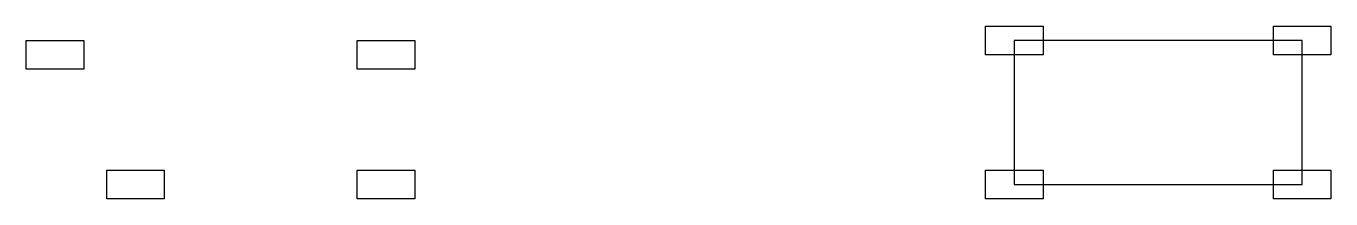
# Model space of a CAD drawing. Header units: centimetres. Extents: x -38 to 415, y -5 to 55.
import ezdxf

# ---------------------------------------------------------------- set-up
doc = ezdxf.new("R2010")
doc.units = ezdxf.units.CM

msp = doc.modelspace()

# ---------------------------------------------------------------- linework, layer by layer
for p, q in [((405.2, 50), (305.2, 50)), ((305.2, 50), (305.2, 0)), ((405.2, 0), (405.2, 50)), ((405.2, 50), (405.2, 50)), ((405.2, 0), (405.2, 45)), ((305.2, 0), (405.2, 0))]:
    msp.add_line(p, q)
for points in [[(315.2, 45), (295.2, 45), (295.2, 55), (315.2, 55)], [(415.2, 45), (395.2, 45), (395.2, 55), (415.2, 55)], [(-18, 40), (-38, 40), (-38, 50), (-18, 50)], [(97, 40), (77, 40), (77, 50), (97, 50)], [(10, -5), (-10, -5), (-10, 5), (10, 5)], [(97, -5), (77, -5), (77, 5), (97, 5)], [(315.2, -5), (295.2, -5), (295.2, 5), (315.2, 5)], [(415.2, -5), (395.2, -5), (395.2, 5), (415.2, 5)]]:
    msp.add_lwpolyline(points, close=True)

doc.saveas('drawing.dxf')
